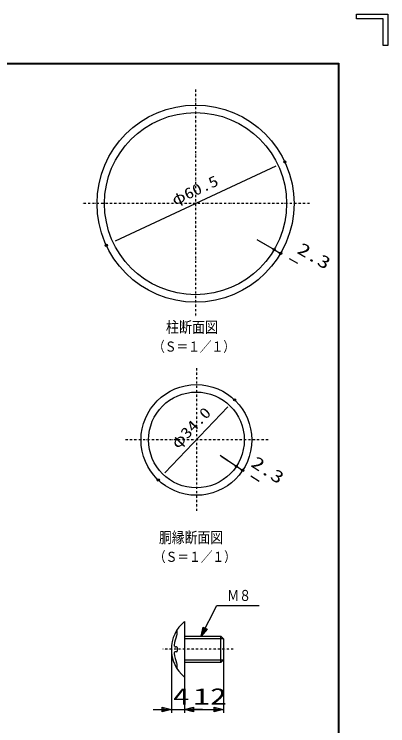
# Model space of a CAD drawing. Units: millimetres, scale not verified. Extents: x -4425 to 4425, y -3150 to 3150.
# Drawn here: x 2705 to 4425, y -125 to 3150 of the extents above; entities that cross this region are included whole.
import ezdxf
from ezdxf.enums import TextEntityAlignment as Align

# ---------------------------------------------------------------- set-up
doc = ezdxf.new("R2010")
doc.units = ezdxf.units.MM
doc.header["$LTSCALE"] = 20
doc.header["$PDMODE"] = 32
doc.header["$PDSIZE"] = 10
doc.linetypes.add('USER1', pattern=[1.01, 0.5, -0.25, 0.01, -0.25])
for name, color, linetype, lineweight in [('0-0_1', 7, 'Continuous', 25), ('0-1_0', 1, 'Continuous', 25), ('0-4_WAKU', 7, 'Continuous', 25)]:
    doc.layers.add(name, color=color, linetype=linetype, lineweight=lineweight)
doc.layers.add('0-2_DEFPOINTS', color=7, linetype='Continuous')
doc.styles.add('ＭＳ ゴシック', font='')
doc.styles.get('ＭＳ ゴシック').set_extended_font_data('MS Gothic')

msp = doc.modelspace()

# ---------------------------------------------------------------- linework, layer by layer
at = {"layer": '0-0_1', "color": 4, "linetype": 'USER1'}
for p, q in [((3539.73, 2803.14), (3539.73, 1753.35)), ((4064.62, 2278.24), (3014.83, 2278.24)), ((3543.76, 1520.55), (3543.76, 860.68)), ((3873.69, 1190.61), (3213.83, 1190.61)), ((3713.33, 226.84), (3389.38, 226.84))]:
    msp.add_line(p, q, dxfattribs=at)
at = {"layer": '0-0_1', "color": 4}
for p, q in [((3829.05, 2109), (3901.54, 2066.6)), ((3657.84, 1115.71), (3728.04, 1069.61)), ((3668.27, 274.83), (3488.3, 274.83)), ((3428.31, 196.85), (3428.31, -65.6)), ((3488.3, 178.85), (3668.27, 178.85)), ((3668.27, 148.86), (3668.27, -65.6)), ((3488.3, 69.38), (3488.3, -65.6)), ((3488.3, 69.38), (3488.3, -65.6)), ((3428.31, -50.6), (3488.3, -50.6))]:
    msp.add_line(p, q, dxfattribs=at)
at = {"layer": '0-0_1'}
for p, q in [((3488.3, 354.32), (3488.3, 99.37)), ((3455.31, 301.36), (3455.31, 312.23)), ((3488.3, 286.83), (3656.27, 286.83)), ((3668.27, 274.83), (3668.27, 178.85)), ((3452.31, 238.09), (3448.26, 238.09)), ((3455.31, 235.09), (3455.31, 218.6)), ((3428.31, 226.84), (3428.31, 196.85)), ((3452.31, 215.6), (3448.26, 215.6)), ((3668.27, 178.85), (3668.27, 148.86)), ((3455.31, 141.45), (3455.31, 152.33)), ((3488.3, 99.37), (3488.3, 69.38)), ((3488.3, 99.37), (3488.3, 69.38))]:
    msp.add_line(p, q, dxfattribs=at)
at = {"layer": '0-0_1', "color": 4}
for points in [[(3565.35, 286.83), (3638.27, 429.3), (3832.48, 429.3)], [(3589.16, 321.82), (3574.92, 305.52), (3579.81, 326.6)], [(3344.33, -50.6), (3428.31, -50.6), (3386.32, -61.1), (3386.32, -40.1), (3428.31, -50.6)], [(3386.32, -45.35), (3407.32, -50.6), (3386.32, -55.85)], [(3488.3, -50.6), (3668.27, -50.6), (3626.27, -61.1), (3626.27, -40.1), (3668.27, -50.6)], [(3572.28, -50.6), (3488.3, -50.6), (3530.29, -40.1), (3530.29, -61.1), (3488.3, -50.6)], [(3530.29, -55.85), (3509.3, -50.6), (3530.29, -45.35)], [(3530.29, -55.85), (3509.3, -50.6), (3530.29, -45.35)], [(3626.27, -45.35), (3647.27, -50.6), (3626.27, -55.85)]]:
    msp.add_lwpolyline(points, dxfattribs=at)
for points in [[(3593.83, 319.43), (3565.35, 286.83), (3575.14, 329)], [(3530.29, -61.1), (3488.3, -50.6), (3530.29, -40.1)]]:
    msp.add_lwpolyline(points, close=True, dxfattribs=at)
at = {"layer": '0-0_1'}
for points in [[(3656.27, 166.86), (3656.27, 286.83), (3668.27, 274.83)], [(3668.27, 178.85), (3656.27, 166.86), (3488.3, 166.86)]]:
    msp.add_lwpolyline(points, dxfattribs=at)
for centre, radius in [((3539.73, 2278.24), 453.66), ((3539.73, 2278.24), 419.17), ((3543.76, 1190.61), 254.95), ((3543.76, 1190.61), 220.46)]:
    msp.add_circle(centre, radius, dxfattribs=at)
for centre, radius, start, end in [((3593.75, 226.84), 165.44, 129.59747, 230.40213), ((3453.81, 312.23), 1.5, 0, 148.60435), ((3425.31, 301.36), 29.99, 336.13489, 0), ((3593.75, 226.84), 154.19, 156.13531, 172.65765), ((3448.26, 245.59), 7.5, 172.65716, 270), ((3452.31, 235.09), 3, 0, 90), ((3448.26, 208.1), 7.5, 90, 187.34283), ((3593.75, 226.84), 154.19, 187.34225, 203.86461), ((3452.31, 218.6), 3, 270, 0), ((3425.31, 152.33), 29.99, 0, 23.8647), ((3453.81, 141.45), 1.5, 211.38818, 0)]:
    msp.add_arc(centre, radius, start, end, dxfattribs=at)
at = {"layer": '0-1_0', "color": 2}
for p, q in [((3909.94, 2451.29), (3169.52, 2105.2)), ((3862.7, 2089.32), (3823.85, 2112.04)), ((3901.54, 2066.6), (3931.31, 2049.18)), ((3970.15, 2026.46), (4009, 2003.74)), ((3688.47, 1342.73), (3399.05, 1038.5)), ((3690.43, 1094.31), (3652.81, 1119.01)), ((3728.04, 1069.61), (3756.88, 1050.68)), ((3794.49, 1025.98), (3832.11, 1001.29))]:
    msp.add_line(p, q, dxfattribs=at)
at = {"layer": '0-1_0'}
for p, q in [((3886.39, 2040.7), (3886.39, 2040.7)), ((3916.16, 2023.29), (3916.16, 2023.29)), ((3744.51, 1094.69), (3744.51, 1094.69)), ((3773.34, 1075.76), (3773.34, 1075.76))]:
    msp.add_line(p, q, dxfattribs=at)
at = {"layer": '0-2_DEFPOINTS'}
for p in [(3950.71, 2470.34), (3128.75, 2086.14), (3901.54, 2066.6), (3931.31, 2049.18), (3931.31, 2049.18), (3719.48, 1375.33), (3728.04, 1069.61), (3756.88, 1050.68), (3756.88, 1050.68), (3368.04, 1005.89)]:
    msp.add_point(p, dxfattribs=at)
at = {"layer": '0-4_WAKU'}
for p, q in [((4281.62, 3150.02), (4424.87, 3150.02)), ((4403.38, 3006.77), (4403.38, 3128.54)), ((-4048.13, 2923.02), (4197.87, 2923.02))]:
    msp.add_line(p, q, dxfattribs=at)
for points in [[(4403.38, 3128.54), (4281.62, 3128.54), (4281.62, 3150.02)], [(4424.87, 3150.02), (4424.87, 3006.77), (4403.38, 3006.77)], [(4197.87, 2923.02), (4197.87, -2922.98), (-4048.13, -2922.98)], [(4195.87, 2921.02), (4195.87, -2920.98), (-4046.13, -2920.98)], [(-4046.13, -2920.98), (-4046.13, 2921.02), (4195.87, 2921.02)]]:
    msp.add_lwpolyline(points, dxfattribs=at)
msp.add_lwpolyline([(-4050.13, 2925.02), (4199.87, 2925.02), (4199.87, -2924.98), (-4050.13, -2924.98)], close=True, dxfattribs=at)

# ---------------------------------------------------------------- texts
at = {"layer": '0-0_1', "color": 4, "style": 'ＭＳ ゴシック'}
for s, height, width, p in [('柱断面図', 51.69, 0.85, (3403.26, 1668.42)), ('（Ｓ＝１／１）', 46.51, 0.85, (3344.02, 1583.18)), ('胴縁断面図', 50.93, 0.85, (3371.3, 700.91)), ('（Ｓ＝１／１）', 46.51, 0.85, (3348.05, 615.53)), ('Ｍ８', 50.44, 0.8, (3685.51, 434.59)), ('4', 75.75, 1.5, (3435.34, -50.17)), ('12', 75.75, 1.5, (3529.07, -50.17))]:
    msp.add_text(s, height=height, dxfattribs=dict(at, width=width)).set_placement(p, align=Align.BOTTOM_LEFT)
at = {"layer": '0-1_0', "color": 3, "style": 'ＭＳ ゴシック'}
for s, height, rotation, width, p in [('φ60.5', 50.51, 25.052, 1.2, (3450.68, 2254.87)), ('2.3', 57.77, 329.674, 1.35, (3994.05, 2037.99)), ('φ34.0', 50.51, 46.43, 1.2, (3469.36, 1136.39)), ('2.3', 57.77, 326.712, 1.35, (3780.71, 1057.48))]:
    msp.add_text(s, height=height, rotation=rotation, dxfattribs=dict(at, width=width)).set_placement(p, align=Align.BOTTOM_LEFT)

doc.saveas('drawing.dxf')
